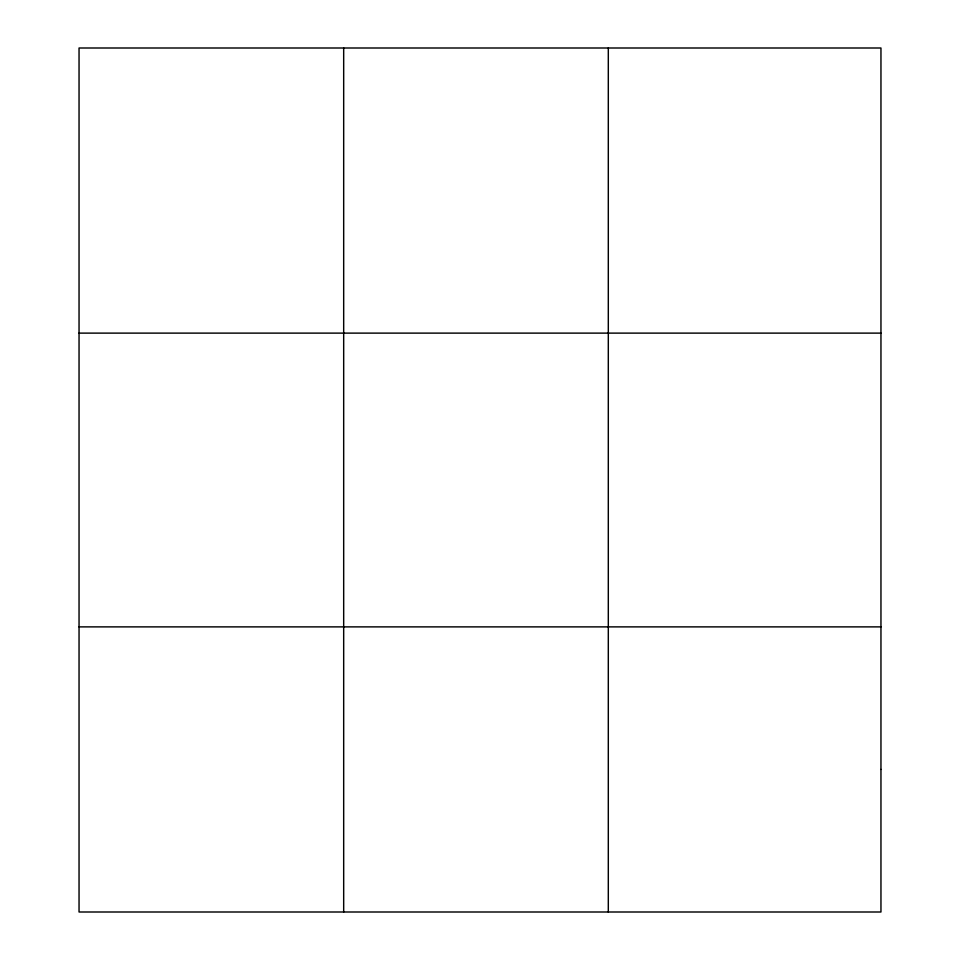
<?xml version="1.0" encoding="UTF-8"?>
<svg xmlns="http://www.w3.org/2000/svg" width="960" height="960" viewBox="0 0 960 960"><rect width="100%" height="100%" fill="white"/><g stroke="black" fill="none" stroke-linecap="round" stroke-linejoin="round"><path stroke-width="1.44" d="M343.68 48L343.68 912M608.304 48L608.304 912M79.044 333.12L880.956 333.12M79.044 626.88L880.956 626.88M880.956 769.44L880.956 912L79.044 912L79.044 48L880.956 48L880.956 769.44"/></g></svg>
